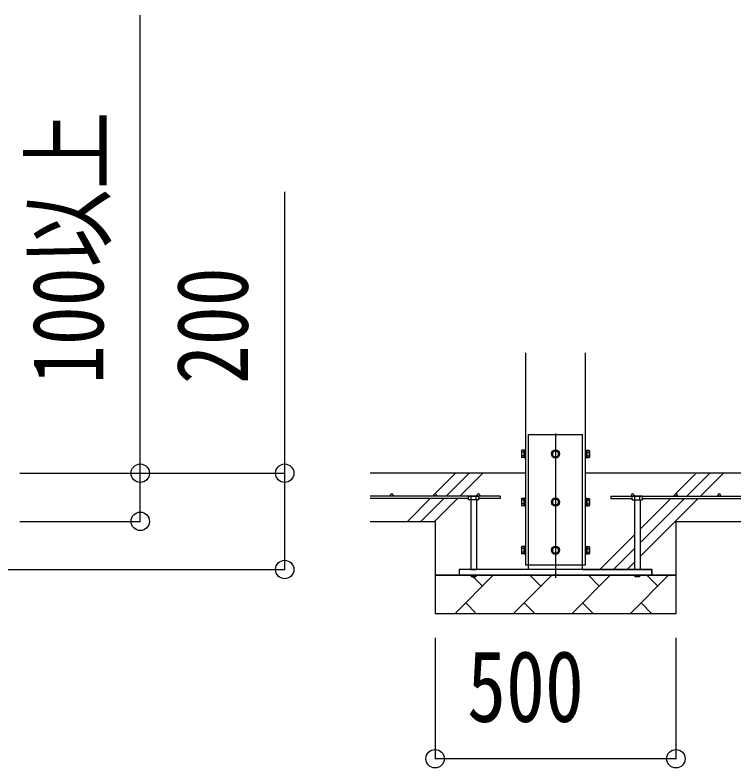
# Model space of a CAD drawing. Units: millimetres, scale not verified. Extents: x -18922 to 18922, y -13365 to 13365.
# Drawn here: x -3293 to -1786, y -8602 to -7038 of the extents above; entities that cross this region are included whole.
import ezdxf
from ezdxf.enums import TextEntityAlignment as Align

# ---------------------------------------------------------------- set-up
doc = ezdxf.new("R2010")
doc.units = ezdxf.units.MM
doc.header["$LTSCALE"] = 50
for name, color, linetype in [('0-3_YKK_11', 7, 'Continuous'), ('0-4_YKK_12', 2, 'Continuous'), ('0-5_YKK_13', 4, 'Continuous'), ('0-6_YKK_A1', 4, 'Continuous'), ('0-7_YKK_D', 6, 'Continuous')]:
    doc.layers.add(name, color=color, linetype=linetype)
doc.styles.add('ＭＳ ゴシック', font='')
doc.styles.get('ＭＳ ゴシック').set_extended_font_data('MS Gothic')

msp = doc.modelspace()

# ---------------------------------------------------------------- linework, layer by layer
at = {"layer": '0-3_YKK_11'}
for p, q in [((-2420.79, -8201.5), (-2370.79, -8201.5)), ((-1920.79, -8201.5), (-1970.79, -8201.5))]:
    msp.add_line(p, q, dxfattribs=at)
at = {"layer": '0-4_YKK_12'}
msp.add_line((-2170.79, -7907), (-2170.79, -8207), dxfattribs=at)
at = {"layer": '0-5_YKK_13'}
for p, q in [((-2226.79, -7909.5), (-2114.79, -7909.5)), ((-2114.79, -8179.5), (-2114.79, -7909.5)), ((-2241.49, -7943.01), (-2240.91, -7942.01)), ((-2235.99, -7942.01), (-2240.91, -7942.01)), ((-2235.99, -7942.01), (-2235.99, -7957.01)), ((-2234.39, -7942.46), (-2235.99, -7942.46)), ((-2235.99, -7949), (-2235.99, -7942.46)), ((-2234.39, -7949), (-2234.39, -7942.46)), ((-2107.19, -7942.45), (-2105.59, -7942.45)), ((-2107.19, -7949), (-2107.19, -7942.45)), ((-2105.59, -7941.99), (-2100.67, -7941.99)), ((-2105.59, -7941.99), (-2105.59, -7957.01)), ((-2105.59, -7949), (-2105.59, -7942.45)), ((-2100.09, -7943), (-2100.67, -7941.99)), ((-2241.49, -7943.01), (-2241.49, -7956)), ((-2241.49, -7956), (-2240.91, -7957.01)), ((-2235.99, -7945.75), (-2240.91, -7945.75)), ((-2235.99, -7953.25), (-2240.91, -7953.25)), ((-2235.99, -7957.01), (-2240.91, -7957.01)), ((-2235.99, -7949), (-2234.39, -7949)), ((-2235.99, -7950), (-2234.39, -7950)), ((-2235.99, -7956.55), (-2235.99, -7950)), ((-2235.99, -7956.55), (-2234.39, -7956.55)), ((-2234.39, -7956.55), (-2234.39, -7950)), ((-2105.59, -7949), (-2107.19, -7949)), ((-2105.59, -7950), (-2107.19, -7950)), ((-2107.19, -7956.55), (-2107.19, -7950)), ((-2105.59, -7956.55), (-2107.19, -7956.55)), ((-2105.59, -7945.75), (-2100.67, -7945.75)), ((-2105.59, -7956.55), (-2105.59, -7950)), ((-2105.59, -7953.25), (-2100.67, -7953.25)), ((-2105.59, -7957.01), (-2100.67, -7957.01)), ((-2100.09, -7956), (-2100.67, -7957.01)), ((-2100.09, -7943), (-2100.09, -7956)), ((-2350.29, -8037), (-2351.76, -8037.85)), ((-2350.29, -8037), (-2331.29, -8037)), ((-2346.79, -8045), (-2346.79, -8189.5)), ((-2346.27, -8045), (-2346.27, -8037.85)), ((-2335.3, -8045), (-2335.3, -8037.85)), ((-2334.79, -8045), (-2334.79, -8189.5)), ((-2331.29, -8037), (-2329.82, -8037.85)), ((-2329.82, -8045), (-2329.82, -8037.85)), ((-2241.49, -8043.01), (-2240.91, -8042.01)), ((-2241.49, -8043.01), (-2241.49, -8056)), ((-2235.99, -8042.01), (-2240.91, -8042.01)), ((-2235.99, -8045.75), (-2240.91, -8045.75)), ((-2235.99, -8042.01), (-2235.99, -8057.01)), ((-2234.39, -8042.46), (-2235.99, -8042.46)), ((-2235.99, -8049), (-2235.99, -8042.46)), ((-2235.99, -8049), (-2234.39, -8049)), ((-2235.99, -8050), (-2234.39, -8050)), ((-2235.99, -8056.55), (-2235.99, -8050)), ((-2234.39, -8049), (-2234.39, -8042.46)), ((-2234.39, -8056.55), (-2234.39, -8050)), ((-2107.19, -8042.45), (-2105.59, -8042.45)), ((-2107.19, -8049), (-2107.19, -8042.45)), ((-2105.59, -8049), (-2107.19, -8049)), ((-2105.59, -8050), (-2107.19, -8050)), ((-2107.19, -8056.55), (-2107.19, -8050)), ((-2105.59, -8041.99), (-2100.67, -8041.99)), ((-2105.59, -8041.99), (-2105.59, -8057.01)), ((-2105.59, -8049), (-2105.59, -8042.45)), ((-2105.59, -8045.75), (-2100.67, -8045.75)), ((-2105.59, -8056.55), (-2105.59, -8050)), ((-2100.09, -8043), (-2100.67, -8041.99)), ((-2100.09, -8043), (-2100.09, -8056)), ((-2010.29, -8037), (-2011.76, -8037.85)), ((-2011.76, -8045), (-2011.76, -8037.85)), ((-1991.29, -8037), (-2010.29, -8037)), ((-2006.79, -8045), (-2006.79, -8189.5)), ((-2006.27, -8045), (-2006.27, -8037.85)), ((-1995.3, -8045), (-1995.3, -8037.85)), ((-1994.79, -8045), (-1994.79, -8189.5)), ((-1991.29, -8037), (-1989.82, -8037.85)), ((-2241.49, -8056), (-2240.91, -8057.01)), ((-2235.99, -8053.25), (-2240.91, -8053.25)), ((-2235.99, -8057.01), (-2240.91, -8057.01)), ((-2235.99, -8056.55), (-2234.39, -8056.55)), ((-2105.59, -8056.55), (-2107.19, -8056.55)), ((-2105.59, -8053.25), (-2100.67, -8053.25)), ((-2105.59, -8057.01), (-2100.67, -8057.01)), ((-2100.09, -8056), (-2100.67, -8057.01)), ((-2241.49, -8143.01), (-2240.91, -8142.01)), ((-2241.49, -8143.01), (-2241.49, -8156)), ((-2235.99, -8142.01), (-2240.91, -8142.01)), ((-2235.99, -8145.75), (-2240.91, -8145.75)), ((-2235.99, -8142.01), (-2235.99, -8157.01)), ((-2234.39, -8142.46), (-2235.99, -8142.46)), ((-2235.99, -8149), (-2235.99, -8142.46)), ((-2234.39, -8149), (-2234.39, -8142.46)), ((-2107.19, -8142.45), (-2105.59, -8142.45)), ((-2107.19, -8149), (-2107.19, -8142.45)), ((-2105.59, -8141.99), (-2100.67, -8141.99)), ((-2105.59, -8141.99), (-2105.59, -8157.01)), ((-2105.59, -8149), (-2105.59, -8142.45)), ((-2105.59, -8145.75), (-2100.67, -8145.75)), ((-2100.09, -8143), (-2100.67, -8141.99)), ((-2100.09, -8143), (-2100.09, -8156)), ((-2241.49, -8156), (-2240.91, -8157.01)), ((-2235.99, -8153.25), (-2240.91, -8153.25)), ((-2235.99, -8157.01), (-2240.91, -8157.01)), ((-2235.99, -8149), (-2234.39, -8149)), ((-2235.99, -8150), (-2234.39, -8150)), ((-2235.99, -8156.55), (-2235.99, -8150)), ((-2235.99, -8156.55), (-2234.39, -8156.55)), ((-2234.39, -8156.55), (-2234.39, -8150)), ((-2105.59, -8149), (-2107.19, -8149)), ((-2105.59, -8150), (-2107.19, -8150)), ((-2107.19, -8156.55), (-2107.19, -8150)), ((-2105.59, -8156.55), (-2107.19, -8156.55)), ((-2105.59, -8156.55), (-2105.59, -8150)), ((-2105.59, -8153.25), (-2100.67, -8153.25)), ((-2105.59, -8157.01), (-2100.67, -8157.01)), ((-2100.09, -8156), (-2100.67, -8157.01)), ((-2346.79, -8189.5), (-2334.79, -8189.5)), ((-2114.79, -8189.5), (-2114.79, -8179.5)), ((-1994.79, -8189.5), (-2006.79, -8189.5)), ((-2346.79, -8203), (-2334.79, -8203)), ((-1994.79, -8203), (-2006.79, -8203))]:
    msp.add_line(p, q, dxfattribs=at)
for points in [[(-2226.79, -8189.5), (-2226.79, -8179.5), (-2226.79, -7909.5)], [(-2233.29, -7941), (-2234.39, -7941), (-2234.39, -7958), (-2233.29, -7958)], [(-2108.29, -7941), (-2107.19, -7941), (-2107.19, -7958), (-2108.29, -7958)], [(-2329.82, -8045), (-2351.76, -8045), (-2351.76, -8037.85)], [(-2233.29, -8041), (-2234.39, -8041), (-2234.39, -8058), (-2233.29, -8058)], [(-2108.29, -8041), (-2107.19, -8041), (-2107.19, -8058), (-2108.29, -8058)], [(-2011.76, -8045), (-1989.82, -8045), (-1989.82, -8037.85)], [(-2233.29, -8141), (-2234.39, -8141), (-2234.39, -8158), (-2233.29, -8158)], [(-2108.29, -8141), (-2107.19, -8141), (-2107.19, -8158), (-2108.29, -8158)], [(-2346.79, -8201.5), (-2346.79, -8203), (-2344.79, -8205), (-2336.79, -8205)], [(-2334.79, -8201.5), (-2334.79, -8203), (-2336.79, -8205)], [(-2006.79, -8201.5), (-2006.79, -8203), (-2004.79, -8205)], [(-1994.79, -8201.5), (-1994.79, -8203), (-1996.79, -8205), (-2004.79, -8205)]]:
    msp.add_lwpolyline(points, dxfattribs=at)
for points in [[(-2170.79, -7941.99), (-2177.29, -7945.75), (-2177.29, -7953.25), (-2170.79, -7957.01), (-2164.29, -7953.25), (-2164.29, -7945.75)], [(-2170.79, -8041.99), (-2177.29, -8045.75), (-2177.29, -8053.25), (-2170.79, -8057.01), (-2164.29, -8053.25), (-2164.29, -8045.75)], [(-2170.79, -8141.99), (-2177.29, -8145.75), (-2177.29, -8153.25), (-2170.79, -8157.01), (-2164.29, -8153.25), (-2164.29, -8145.75)], [(-2370.79, -8201.5), (-1970.79, -8201.5), (-1970.79, -8189.5), (-2370.79, -8189.5)]]:
    msp.add_lwpolyline(points, close=True, dxfattribs=at)
for centre, radius in [((-2170.79, -7949.5), 8.5), ((-2170.79, -7949.5), 6.5), ((-2170.79, -8049.5), 8.5), ((-2170.79, -8049.5), 6.5), ((-2170.79, -8149.5), 8.5), ((-2170.79, -8149.5), 6.5)]:
    msp.add_circle(centre, radius, dxfattribs=at)
for centre, radius, start, end in [((-2238.18, -7943.88), 3.31, 145.51973, 214.48027), ((-2170.79, -7949.5), 7.05, 97.21814, 142.78186), ((-2170.79, -7949.5), 7.05, 37.21814, 82.78186), ((-2103.41, -7943.87), 3.32, 325.61575, 34.38425), ((-2229.07, -7949.5), 12.42, 162.41205, 197.58795), ((-2238.17, -7955.13), 3.32, 145.61575, 214.38425), ((-2170.79, -7949.5), 7.05, 157.21814, 202.78186), ((-2170.79, -7949.5), 7.05, 217.21814, 262.78186), ((-2170.79, -7949.5), 7.05, 277.21814, 322.78186), ((-2170.79, -7949.5), 7.05, 337.21814, 22.78186), ((-2112.51, -7949.5), 12.42, 342.41205, 17.58795), ((-2103.41, -7955.13), 3.32, 325.61575, 34.38425), ((-2349.02, -8041.86), 4.86, 55.61575, 124.38425), ((-2340.79, -8055.15), 18.15, 72.41205, 107.58795), ((-2332.56, -8041.86), 4.86, 55.61575, 124.38425), ((-2229.07, -8049.5), 12.42, 162.41205, 197.58795), ((-2238.18, -8043.88), 3.31, 145.51973, 214.48027), ((-2170.79, -8049.5), 7.05, 157.21814, 202.78186), ((-2170.79, -8049.5), 7.05, 97.21814, 142.78186), ((-2170.79, -8049.5), 7.05, 37.21814, 82.78186), ((-2170.79, -8049.5), 7.05, 337.21814, 22.78186), ((-2103.41, -8043.87), 3.32, 325.61575, 34.38425), ((-2112.51, -8049.5), 12.42, 342.41205, 17.58795), ((-2009.02, -8041.86), 4.86, 55.61575, 124.38425), ((-2000.79, -8055.15), 18.15, 72.41205, 107.58795), ((-1992.56, -8041.86), 4.86, 55.61575, 124.38425), ((-2238.17, -8055.13), 3.32, 145.61575, 214.38425), ((-2170.79, -8049.5), 7.05, 217.21814, 262.78186), ((-2170.79, -8049.5), 7.05, 277.21814, 322.78186), ((-2103.41, -8055.13), 3.32, 325.61575, 34.38425), ((-2229.07, -8149.5), 12.42, 162.41205, 197.58795), ((-2238.18, -8143.88), 3.31, 145.51973, 214.48027), ((-2170.79, -8149.5), 7.05, 97.21814, 142.78186), ((-2170.79, -8149.5), 7.05, 37.21814, 82.78186), ((-2103.41, -8143.87), 3.32, 325.61575, 34.38425), ((-2112.51, -8149.5), 12.42, 342.41205, 17.58795), ((-2238.17, -8155.13), 3.32, 145.61575, 214.38425), ((-2170.79, -8149.5), 7.05, 157.21814, 202.78186), ((-2170.79, -8149.5), 7.05, 217.21814, 262.78186), ((-2170.79, -8149.5), 7.05, 277.21814, 322.78186), ((-2170.79, -8149.5), 7.05, 337.21814, 22.78186), ((-2103.41, -8155.13), 3.32, 325.61575, 34.38425)]:
    msp.add_arc(centre, radius, start, end, dxfattribs=at)
at = {"layer": '0-6_YKK_A1'}
for p, q in [((-2233.29, -7739.5), (-2233.29, -8179.5)), ((-2108.29, -8179.5), (-2108.29, -7739.5)), ((-2233.29, -7989.5), (-2555.95, -7989.5)), ((-2421.01, -8032.01), (-2378.5, -7989.5)), ((-2397.72, -8037), (-2350.22, -7989.5)), ((-2369.43, -8037), (-2321.93, -7989.5)), ((-1785.63, -7989.5), (-2108.29, -7989.5)), ((-1921.01, -8032.01), (-1878.5, -7989.5)), ((-1897.72, -8037), (-1850.22, -7989.5)), ((-1869.43, -8037), (-1821.93, -7989.5)), ((-2426, -8037), (-2423.28, -8034.28)), ((-1926, -8037), (-1923.28, -8034.28)), ((-2285.79, -8037), (-2555.95, -8037)), ((-2351.76, -8042), (-2555.95, -8042)), ((-2478.5, -8089.5), (-2431, -8042)), ((-2450.22, -8089.5), (-2402.72, -8042)), ((-2421.93, -8089.5), (-2374.43, -8042)), ((-2285.79, -8042), (-2329.82, -8042)), ((-2285.79, -8037), (-2285.79, -8042)), ((-2055.79, -8037), (-1785.63, -8037)), ((-2055.79, -8037), (-2055.79, -8042)), ((-2055.79, -8042), (-2011.76, -8042)), ((-1994.79, -8162.35), (-1874.43, -8042)), ((-1994.79, -8134.07), (-1902.72, -8042)), ((-1994.79, -8105.79), (-1931, -8042)), ((-1989.82, -8042), (-1785.63, -8042)), ((-2555.95, -8089.5), (-2420.79, -8089.5)), ((-2420.79, -8089.5), (-2420.79, -8281.5)), ((-1920.79, -8089.5), (-1785.63, -8089.5)), ((-1920.79, -8089.5), (-1920.79, -8281.5)), ((-2078.5, -8189.5), (-2006.79, -8117.79)), ((-2050.22, -8189.5), (-2006.79, -8146.07)), ((-2021.93, -8189.5), (-2006.79, -8174.35)), ((-2226.79, -8189.5), (-2370.79, -8189.5)), ((-2370.79, -8189.5), (-2370.79, -8201.5)), ((-2233.29, -8179.5), (-2108.29, -8179.5)), ((-2114.79, -8189.5), (-1970.79, -8189.5)), ((-1970.79, -8189.5), (-1970.79, -8201.5)), ((-2370.79, -8201.5), (-2420.79, -8201.5)), ((-1920.79, -8201.5), (-2420.79, -8201.5)), ((-2380.05, -8281.5), (-2300.05, -8201.5)), ((-2322.71, -8224.16), (-2341.87, -8205)), ((-2258.63, -8281.5), (-2178.63, -8201.5)), ((-2201.29, -8224.16), (-2223.95, -8201.5)), ((-2137.21, -8281.5), (-2057.21, -8201.5)), ((-2079.87, -8224.16), (-2102.53, -8201.5)), ((-2015.79, -8281.5), (-1935.79, -8201.5)), ((-1958.45, -8224.16), (-1981.11, -8201.5)), ((-1970.79, -8201.5), (-1920.79, -8201.5)), ((-2357.39, -8258.84), (-2334.73, -8281.5)), ((-2235.97, -8258.84), (-2213.31, -8281.5)), ((-2114.55, -8258.84), (-2091.89, -8281.5)), ((-1993.13, -8258.84), (-1970.47, -8281.5)), ((-1920.79, -8281.5), (-2420.79, -8281.5))]:
    msp.add_line(p, q, dxfattribs=at)
for centre in [(-2510.79, -8034.5), (-2420.79, -8034.5), (-2330.79, -8034.5), (-2010.79, -8034.5), (-1920.79, -8034.5), (-1830.79, -8034.5)]:
    msp.add_circle(centre, 2.5, dxfattribs=at)
at = {"layer": '0-7_YKK_D'}
for p, q in [((-3283.29, -7989.5), (-3032.79, -7989.5)), ((-3283.29, -7989.5), (-2732.29, -7989.5)), ((-3283.29, -8089.5), (-3032.79, -8089.5)), ((-3683.29, -8189.5), (-2732.29, -8189.5)), ((-2420.79, -8331.5), (-2420.79, -8583.5)), ((-1920.79, -8331.5), (-1920.79, -8583.5)), ((-1920.79, -8582.5), (-2420.79, -8582.5))]:
    msp.add_line(p, q, dxfattribs=at)
for points in [[(-3033.29, -8089.5), (-3033.29, -7989.5), (-3033.29, -7038.1)], [(-2733.29, -8189.5), (-2733.29, -7989.5), (-2733.29, -7405.3)]]:
    msp.add_lwpolyline(points, dxfattribs=at)
for centre in [(-3033.29, -7989.5), (-2733.29, -7989.5), (-3033.29, -8089.5), (-2733.29, -8189.5), (-2420.79, -8582.5), (-1920.79, -8582.5)]:
    msp.add_circle(centre, 19.12, dxfattribs=at)

# ---------------------------------------------------------------- texts
at = {"layer": '0-7_YKK_D', "style": 'ＭＳ ゴシック', "width": 0.8}
for s, p in [('100以上', (-3065.29, -7804.5)), ('200', (-2765.29, -7804.5))]:
    msp.add_text(s, height=148.5, rotation=90, dxfattribs=at).set_placement(p, align=Align.BOTTOM_LEFT)
msp.add_text('500', height=148.5, dxfattribs=at).set_placement((-2354.39, -8550.5), align=Align.BOTTOM_LEFT)

doc.saveas('drawing.dxf')
